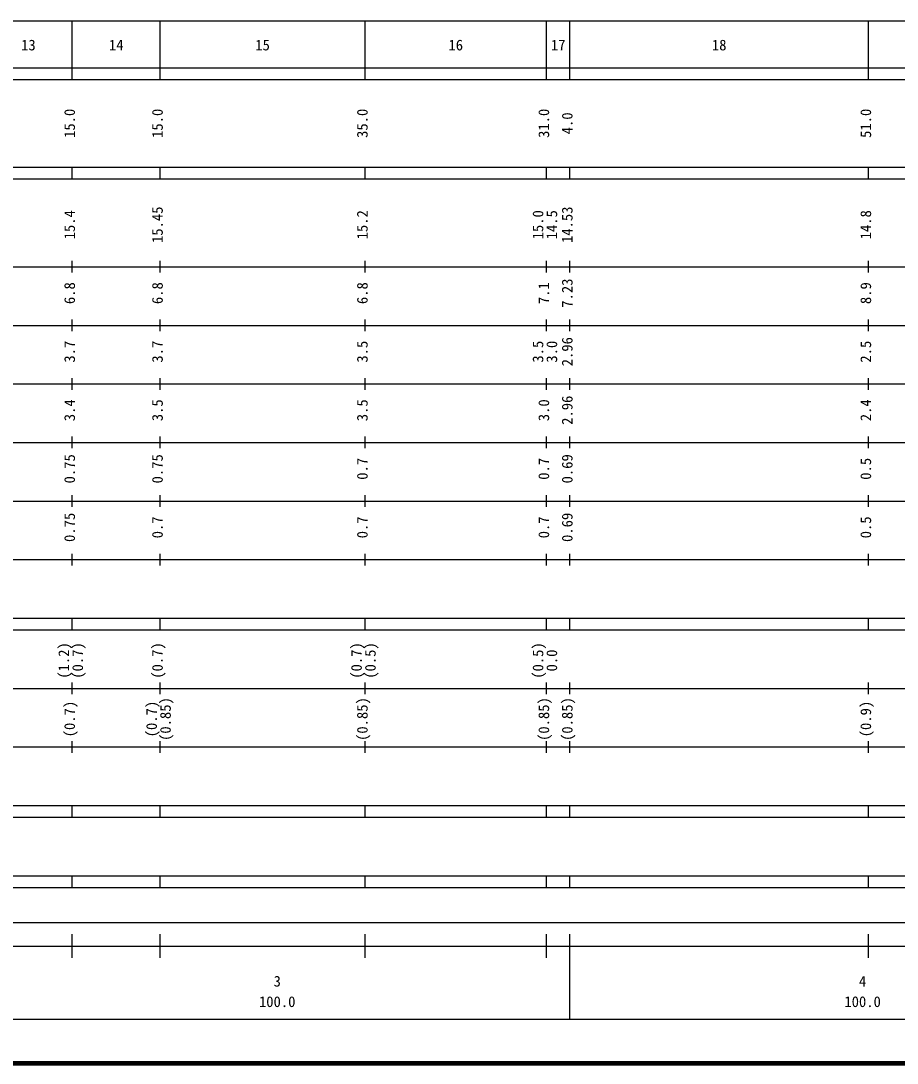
# Model space of a CAD drawing. Units: millimetres on the paper, enlarged 1000 times. Extents: x 40000 to 680000, y 20000 to 380000.
# Drawn here: x 274206 to 423900, y 20000 to 198000 of the extents above; entities that cross this region are included whole.
import ezdxf
from ezdxf.enums import TextEntityAlignment as Align

# ---------------------------------------------------------------- set-up
doc = ezdxf.new("R2010")
doc.units = ezdxf.units.MM
doc.header["$LTSCALE"] = 1000
doc.layers.add('M-TTL', color=2, linetype='Continuous', lineweight=140)
doc.layers.add('M-TTL-BAND', color=7, linetype='Continuous', lineweight=25)
doc.styles.add('ＭＳ ゴシック', font='')
doc.styles.get('ＭＳ ゴシック').set_extended_font_data('MS Gothic')

msp = doc.modelspace()

# ---------------------------------------------------------------- linework, layer by layer
at = {"layer": 'M-TTL'}
msp.add_line((40000, 20000), (680000, 20000), dxfattribs=at)
at = {"layer": 'M-TTL-BAND'}
for p, q in [((68000, 198000), (579000, 198000)), ((283000, 188000), (283000, 198000)), ((298000, 188000), (298000, 198000)), ((333000, 188000), (333000, 198000)), ((364000, 188000), (364000, 198000)), ((368000, 188000), (368000, 198000)), ((419000, 188000), (419000, 198000)), ((40000, 190000), (579000, 190000)), ((40000, 188000), (579000, 188000)), ((40000, 173000), (579000, 173000)), ((283000, 171000), (283000, 173000)), ((298000, 171000), (298000, 173000)), ((333000, 171000), (333000, 173000)), ((364000, 171000), (364000, 173000)), ((368000, 171000), (368000, 173000)), ((419000, 171000), (419000, 173000)), ((40000, 171000), (579000, 171000)), ((283000, 155000), (283000, 157000)), ((298000, 155000), (298000, 157000)), ((333000, 155000), (333000, 157000)), ((364000, 155000), (364000, 157000)), ((368000, 155000), (368000, 157000)), ((419000, 155000), (419000, 157000)), ((40000, 156000), (579000, 156000)), ((46000, 146000), (579000, 146000)), ((283000, 145000), (283000, 147000)), ((298000, 145000), (298000, 147000)), ((333000, 145000), (333000, 147000)), ((364000, 145000), (364000, 147000)), ((368000, 145000), (368000, 147000)), ((419000, 145000), (419000, 147000)), ((52000, 136000), (579000, 136000)), ((283000, 135000), (283000, 137000)), ((298000, 135000), (298000, 137000)), ((333000, 135000), (333000, 137000)), ((364000, 135000), (364000, 137000)), ((368000, 135000), (368000, 137000)), ((419000, 135000), (419000, 137000)), ((283000, 125000), (283000, 127000)), ((298000, 125000), (298000, 127000)), ((333000, 125000), (333000, 127000)), ((364000, 125000), (364000, 127000)), ((368000, 125000), (368000, 127000)), ((419000, 125000), (419000, 127000)), ((46000, 126000), (579000, 126000)), ((52000, 116000), (579000, 116000)), ((283000, 115000), (283000, 117000)), ((298000, 115000), (298000, 117000)), ((333000, 115000), (333000, 117000)), ((364000, 115000), (364000, 117000)), ((368000, 115000), (368000, 117000)), ((419000, 115000), (419000, 117000)), ((283000, 105000), (283000, 107000)), ((298000, 105000), (298000, 107000)), ((333000, 105000), (333000, 107000)), ((364000, 105000), (364000, 107000)), ((368000, 105000), (368000, 107000)), ((419000, 105000), (419000, 107000)), ((46000, 106000), (579000, 106000)), ((40000, 96000), (579000, 96000)), ((283000, 94000), (283000, 96000)), ((298000, 94000), (298000, 96000)), ((333000, 94000), (333000, 96000)), ((364000, 94000), (364000, 96000)), ((368000, 94000), (368000, 96000)), ((419000, 94000), (419000, 96000)), ((40000, 94000), (579000, 94000)), ((49000, 84000), (579000, 84000)), ((283000, 83000), (283000, 85000)), ((298000, 83000), (298000, 85000)), ((333000, 83000), (333000, 85000)), ((364000, 83000), (364000, 85000)), ((368000, 83000), (368000, 85000)), ((419000, 83000), (419000, 85000)), ((283000, 73000), (283000, 75000)), ((298000, 73000), (298000, 75000)), ((333000, 73000), (333000, 75000)), ((364000, 73000), (364000, 75000)), ((368000, 73000), (368000, 75000)), ((419000, 73000), (419000, 75000)), ((40000, 74000), (579000, 74000)), ((40000, 64000), (579000, 64000)), ((283000, 62000), (283000, 64000)), ((298000, 62000), (298000, 64000)), ((333000, 62000), (333000, 64000)), ((364000, 62000), (364000, 64000)), ((368000, 62000), (368000, 64000)), ((419000, 62000), (419000, 64000)), ((40000, 62000), (579000, 62000)), ((40000, 52000), (579000, 52000)), ((283000, 50000), (283000, 52000)), ((298000, 50000), (298000, 52000)), ((333000, 50000), (333000, 52000)), ((364000, 50000), (364000, 52000)), ((368000, 50000), (368000, 52000)), ((419000, 50000), (419000, 52000)), ((40000, 50000), (579000, 50000)), ((71000, 44000), (565000, 44000)), ((283000, 38000), (283000, 42000)), ((298000, 38000), (298000, 42000)), ((333000, 38000), (333000, 42000)), ((364000, 38000), (364000, 42000)), ((368000, 27500), (368000, 42000)), ((419000, 38000), (419000, 42000)), ((40000, 40000), (579000, 40000)), ((68000, 27500), (579000, 27500))]:
    msp.add_line(p, q, dxfattribs=at)

# ---------------------------------------------------------------- texts
at = {"layer": 'M-TTL-BAND', "style": 'ＭＳ ゴシック'}
for s, p in [('13', (275500, 192405)), ('14', (290500, 192405)), ('15', (315500, 192405)), ('16', (348500, 192405)), ('17', (366000, 192405)), ('18', (393500, 192405)), ('3', (318000, 32523)), ('4', (418000, 32523)), ('100.0', (318000, 29033)), ('100.0', (418000, 29033))]:
    msp.add_text(s, height=1833, dxfattribs=at).set_placement(p, align=Align.BOTTOM_CENTER)
for s, p in [('15.0', (284000, 180500)), ('15.0', (299000, 180500)), ('35.0', (334000, 180500)), ('31.0', (365000, 180500)), ('4.0', (369000, 180500)), ('51.0', (420000, 180500)), ('15.4', (284000, 163174)), ('15.45', (299000, 163174)), ('15.2', (334000, 163174)), ('14.53', (369000, 163174)), ('14.8', (420000, 163174)), ('15.0', (364000, 163174)), ('14.5', (366370, 163174)), ('6.8', (284000, 151500)), ('6.8', (299000, 151500)), ('6.8', (334000, 151500)), ('7.1', (365000, 151500)), ('7.23', (369000, 151500)), ('8.9', (420000, 151500)), ('3.7', (284000, 141500)), ('3.7', (299000, 141500)), ('3.5', (334000, 141500)), ('3.5', (364000, 141500)), ('3.0', (366370, 141500)), ('2.96', (369000, 141500)), ('2.5', (420000, 141500)), ('2.96', (369000, 131500)), ('3.4', (284000, 131500)), ('3.5', (299000, 131500)), ('3.5', (334000, 131500)), ('3.0', (365000, 131500)), ('2.4', (420000, 131500)), ('0.75', (284000, 121500)), ('0.75', (299000, 121500)), ('0.7', (334000, 121500)), ('0.7', (365000, 121500)), ('0.69', (369000, 121500)), ('0.5', (420000, 121500)), ('0.75', (284000, 111500)), ('0.7', (299000, 111500)), ('0.7', (334000, 111500)), ('0.7', (365000, 111500)), ('0.69', (369000, 111500)), ('0.5', (420000, 111500)), ('(1.2)', (283000, 88764)), ('(0.7)', (285370, 88764)), ('(0.7)', (299000, 88764)), ('(0.7)', (333000, 88764)), ('(0.5)', (335370, 88764)), ('(0.5)', (364000, 88764)), ('0.0', (366370, 88764)), ('(0.85)', (300370, 78764)), ('(0.85)', (334000, 78764)), ('(0.85)', (365000, 78764)), ('(0.85)', (369000, 78764)), ('(0.7)', (284000, 78764)), ('(0.7)', (298000, 78764)), ('(0.9)', (420000, 78764))]:
    msp.add_text(s, height=1833, rotation=90, dxfattribs=at).set_placement(p, align=Align.BOTTOM_CENTER)

doc.saveas('drawing.dxf')
